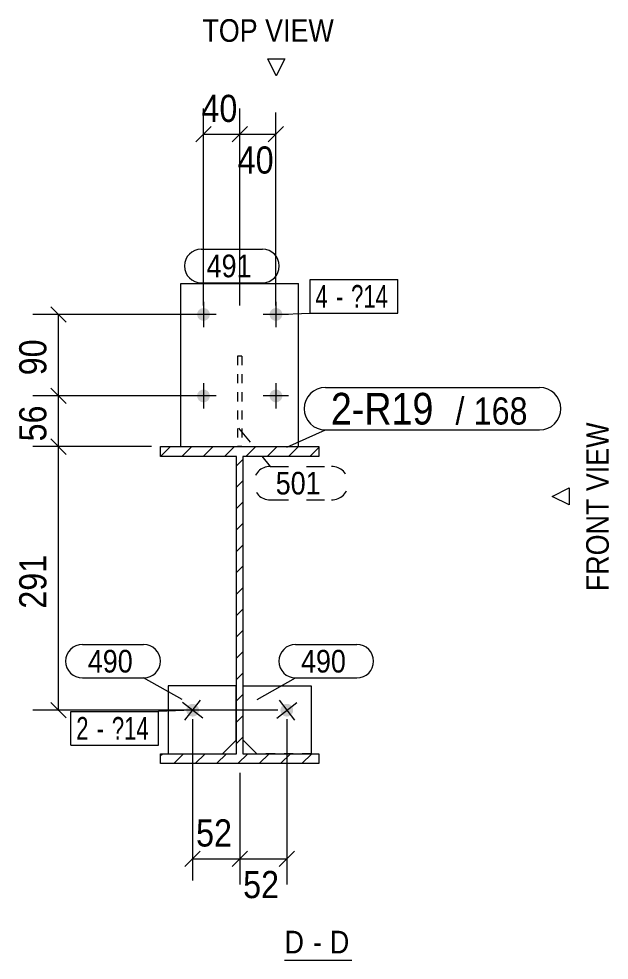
# Model space of a CAD drawing. Header units: millimetres. Extents: x 2 to 825, y 1 to 579.
# Drawn here: x 274.5 to 339.7, y 59 to 163 of the extents above; entities that cross this region are included whole.
import ezdxf

# ---------------------------------------------------------------- set-up
doc = ezdxf.new("R2010")
doc.units = ezdxf.units.MM
for name, pattern in [('XKITLINE00', [0]), ('XKITLINE01', [4, 1, -1, 1, -1]), ('XKITLINE02', [4, 2, -2])]:
    doc.linetypes.add(name, pattern=pattern)
for name, color, linetype, lineweight in [('Bolt', 3, 'Continuous', 0), ('BoltMark', 7, 'Continuous', 0), ('Dimensions', 7, 'Continuous', 0), ('OtherObjectType', 7, 'Continuous', 0), ('Part', 2, 'Continuous', 0), ('PartMark', 7, 'Continuous', 0)]:
    doc.layers.add(name, color=color, linetype=linetype, lineweight=lineweight)
doc.styles.add('ARIAL', font='ARIAL.TTF')
doc.styles.add('ARIAL_NARROW', font='ARIALN.TTF')

# ---------------------------------------------------------------- blocks, each defined once
blk = doc.blocks.new('*A5')
at = {"layer": 'Part', "color": 7, "linetype": 'XKITLINE00', "lineweight": 0}
for p, q in [((290.13, 114.62), (291.23, 115.72)), ((292.49, 114.62), (293.59, 115.72)), ((294.85, 114.62), (295.95, 115.72)), ((297.2, 114.62), (298.3, 115.72)), ((299.56, 114.62), (300.66, 115.72)), ((301.92, 114.62), (303.02, 115.72)), ((304.28, 114.62), (305.38, 115.72)), ((306.63, 114.62), (307.63, 115.62)), ((290.13, 114.62), (290.13, 114.62)), ((298.53, 113.59), (299.23, 114.29)), ((298.53, 111.23), (299.23, 111.93)), ((298.53, 108.88), (299.23, 109.58)), ((298.53, 106.52), (299.23, 107.22)), ((298.53, 104.16), (299.23, 104.86)), ((298.53, 101.81), (299.23, 102.51)), ((298.53, 99.45), (299.23, 100.15)), ((298.53, 97.09), (299.23, 97.79)), ((298.53, 94.73), (299.23, 95.43)), ((298.53, 92.38), (299.23, 93.08)), ((298.53, 90.02), (299.23, 90.72)), ((298.53, 87.66), (299.23, 88.36)), ((298.53, 85.3), (299.23, 86)), ((298.53, 82.95), (299.23, 83.65)), ((290.14, 81.62), (290.34, 81.82)), ((291.59, 80.72), (292.69, 81.82)), ((293.95, 80.72), (295.05, 81.82)), ((296.31, 80.72), (297.41, 81.82)), ((298.66, 80.72), (299.76, 81.82)), ((301.02, 80.72), (302.12, 81.82)), ((303.38, 80.72), (304.48, 81.82)), ((305.74, 80.72), (306.84, 81.82))]:
    blk.add_line(p, q, dxfattribs=at)
blk = doc.blocks.new('*A155')
at = {"layer": 'Bolt'}
for points in [[(295.58, 130.29), (295.58, 130.25), (295.58, 130.22), (295.57, 130.18), (295.56, 130.15), (295.55, 130.12), (295.54, 130.09), (295.53, 130.05), (295.52, 130.02), (295.5, 129.99), (295.48, 129.96), (295.47, 129.93), (295.45, 129.9), (295.42, 129.88), (295.4, 129.85), (295.38, 129.83), (295.35, 129.8), (295.33, 129.78), (295.3, 129.76), (295.27, 129.74), (295.24, 129.72), (295.21, 129.7), (295.18, 129.69), (295.15, 129.67), (295.12, 129.66), (295.09, 129.65), (295.05, 129.64), (295.02, 129.63), (294.99, 129.63), (294.95, 129.62), (294.92, 129.62), (294.88, 129.62), (294.85, 129.62), (294.81, 129.62), (294.78, 129.63), (294.75, 129.63), (294.71, 129.64), (294.68, 129.65), (294.65, 129.66), (294.62, 129.67), (294.58, 129.69), (294.55, 129.7), (294.52, 129.72), (294.49, 129.74), (294.47, 129.76), (294.44, 129.78), (294.41, 129.8), (294.39, 129.83), (294.36, 129.85), (294.34, 129.88), (294.32, 129.9), (294.3, 129.93), (294.28, 129.96), (294.27, 129.99), (294.25, 130.02), (294.24, 130.05), (294.22, 130.09), (294.21, 130.12), (294.2, 130.15), (294.2, 130.18), (294.19, 130.22), (294.19, 130.25), (294.18, 130.29), (294.18, 130.32), (294.18, 130.36), (294.19, 130.39), (294.19, 130.42), (294.2, 130.46), (294.2, 130.49), (294.21, 130.52), (294.22, 130.56), (294.24, 130.59), (294.25, 130.62), (294.27, 130.65), (294.28, 130.68), (294.3, 130.71), (294.32, 130.74), (294.34, 130.76), (294.36, 130.79), (294.39, 130.82), (294.41, 130.84), (294.44, 130.86), (294.47, 130.88), (294.49, 130.9), (294.52, 130.92), (294.55, 130.94), (294.58, 130.95), (294.62, 130.97), (294.65, 130.98), (294.68, 130.99), (294.71, 131), (294.75, 131.01), (294.78, 131.01), (294.81, 131.02), (294.85, 131.02), (294.88, 131.02), (294.92, 131.02), (294.95, 131.02), (294.99, 131.01), (295.02, 131.01), (295.05, 131), (295.09, 130.99), (295.12, 130.98), (295.15, 130.97), (295.18, 130.95), (295.21, 130.94), (295.24, 130.92), (295.27, 130.9), (295.3, 130.88), (295.33, 130.86), (295.35, 130.84), (295.38, 130.82), (295.4, 130.79), (295.42, 130.76), (295.45, 130.74), (295.47, 130.71), (295.48, 130.68), (295.5, 130.65), (295.52, 130.62), (295.53, 130.59), (295.54, 130.56), (295.55, 130.52), (295.56, 130.49), (295.57, 130.46), (295.58, 130.42), (295.58, 130.39), (295.58, 130.36), (295.58, 130.32)], [(303.58, 130.29), (303.58, 130.25), (303.58, 130.22), (303.57, 130.18), (303.56, 130.15), (303.55, 130.12), (303.54, 130.09), (303.53, 130.05), (303.52, 130.02), (303.5, 129.99), (303.48, 129.96), (303.47, 129.93), (303.45, 129.9), (303.42, 129.88), (303.4, 129.85), (303.38, 129.83), (303.35, 129.8), (303.33, 129.78), (303.3, 129.76), (303.27, 129.74), (303.24, 129.72), (303.21, 129.7), (303.18, 129.69), (303.15, 129.67), (303.12, 129.66), (303.09, 129.65), (303.05, 129.64), (303.02, 129.63), (302.99, 129.63), (302.95, 129.62), (302.92, 129.62), (302.88, 129.62), (302.85, 129.62), (302.81, 129.62), (302.78, 129.63), (302.75, 129.63), (302.71, 129.64), (302.68, 129.65), (302.65, 129.66), (302.62, 129.67), (302.58, 129.69), (302.55, 129.7), (302.52, 129.72), (302.49, 129.74), (302.47, 129.76), (302.44, 129.78), (302.41, 129.8), (302.39, 129.83), (302.36, 129.85), (302.34, 129.88), (302.32, 129.9), (302.3, 129.93), (302.28, 129.96), (302.27, 129.99), (302.25, 130.02), (302.24, 130.05), (302.22, 130.09), (302.21, 130.12), (302.2, 130.15), (302.2, 130.18), (302.19, 130.22), (302.19, 130.25), (302.18, 130.29), (302.18, 130.32), (302.18, 130.36), (302.19, 130.39), (302.19, 130.42), (302.2, 130.46), (302.2, 130.49), (302.21, 130.52), (302.22, 130.56), (302.24, 130.59), (302.25, 130.62), (302.27, 130.65), (302.28, 130.68), (302.3, 130.71), (302.32, 130.74), (302.34, 130.76), (302.36, 130.79), (302.39, 130.82), (302.41, 130.84), (302.44, 130.86), (302.47, 130.88), (302.49, 130.9), (302.52, 130.92), (302.55, 130.94), (302.58, 130.95), (302.62, 130.97), (302.65, 130.98), (302.68, 130.99), (302.71, 131), (302.75, 131.01), (302.78, 131.01), (302.81, 131.02), (302.85, 131.02), (302.88, 131.02), (302.92, 131.02), (302.95, 131.02), (302.99, 131.01), (303.02, 131.01), (303.05, 131), (303.09, 130.99), (303.12, 130.98), (303.15, 130.97), (303.18, 130.95), (303.21, 130.94), (303.24, 130.92), (303.27, 130.9), (303.3, 130.88), (303.33, 130.86), (303.35, 130.84), (303.38, 130.82), (303.4, 130.79), (303.42, 130.76), (303.45, 130.74), (303.47, 130.71), (303.48, 130.68), (303.5, 130.65), (303.52, 130.62), (303.53, 130.59), (303.54, 130.56), (303.55, 130.52), (303.56, 130.49), (303.57, 130.46), (303.58, 130.42), (303.58, 130.39), (303.58, 130.36), (303.58, 130.32)], [(295.58, 121.29), (295.58, 121.25), (295.58, 121.22), (295.57, 121.18), (295.56, 121.15), (295.55, 121.12), (295.54, 121.09), (295.53, 121.05), (295.52, 121.02), (295.5, 120.99), (295.48, 120.96), (295.47, 120.93), (295.45, 120.9), (295.42, 120.88), (295.4, 120.85), (295.38, 120.83), (295.35, 120.8), (295.33, 120.78), (295.3, 120.76), (295.27, 120.74), (295.24, 120.72), (295.21, 120.7), (295.18, 120.69), (295.15, 120.67), (295.12, 120.66), (295.09, 120.65), (295.05, 120.64), (295.02, 120.63), (294.99, 120.63), (294.95, 120.62), (294.92, 120.62), (294.88, 120.62), (294.85, 120.62), (294.81, 120.62), (294.78, 120.63), (294.75, 120.63), (294.71, 120.64), (294.68, 120.65), (294.65, 120.66), (294.62, 120.67), (294.58, 120.69), (294.55, 120.7), (294.52, 120.72), (294.49, 120.74), (294.47, 120.76), (294.44, 120.78), (294.41, 120.8), (294.39, 120.83), (294.36, 120.85), (294.34, 120.88), (294.32, 120.9), (294.3, 120.93), (294.28, 120.96), (294.27, 120.99), (294.25, 121.02), (294.24, 121.05), (294.22, 121.09), (294.21, 121.12), (294.2, 121.15), (294.2, 121.18), (294.19, 121.22), (294.19, 121.25), (294.18, 121.29), (294.18, 121.32), (294.18, 121.36), (294.19, 121.39), (294.19, 121.42), (294.2, 121.46), (294.2, 121.49), (294.21, 121.52), (294.22, 121.56), (294.24, 121.59), (294.25, 121.62), (294.27, 121.65), (294.28, 121.68), (294.3, 121.71), (294.32, 121.74), (294.34, 121.76), (294.36, 121.79), (294.39, 121.82), (294.41, 121.84), (294.44, 121.86), (294.47, 121.88), (294.49, 121.9), (294.52, 121.92), (294.55, 121.94), (294.58, 121.95), (294.62, 121.97), (294.65, 121.98), (294.68, 121.99), (294.71, 122), (294.75, 122.01), (294.78, 122.01), (294.81, 122.02), (294.85, 122.02), (294.88, 122.02), (294.92, 122.02), (294.95, 122.02), (294.99, 122.01), (295.02, 122.01), (295.05, 122), (295.09, 121.99), (295.12, 121.98), (295.15, 121.97), (295.18, 121.95), (295.21, 121.94), (295.24, 121.92), (295.27, 121.9), (295.3, 121.88), (295.33, 121.86), (295.35, 121.84), (295.38, 121.82), (295.4, 121.79), (295.42, 121.76), (295.45, 121.74), (295.47, 121.71), (295.48, 121.68), (295.5, 121.65), (295.52, 121.62), (295.53, 121.59), (295.54, 121.56), (295.55, 121.52), (295.56, 121.49), (295.57, 121.46), (295.58, 121.42), (295.58, 121.39), (295.58, 121.36), (295.58, 121.32)], [(303.58, 121.29), (303.58, 121.25), (303.58, 121.22), (303.57, 121.18), (303.56, 121.15), (303.55, 121.12), (303.54, 121.09), (303.53, 121.05), (303.52, 121.02), (303.5, 120.99), (303.48, 120.96), (303.47, 120.93), (303.45, 120.9), (303.42, 120.88), (303.4, 120.85), (303.38, 120.83), (303.35, 120.8), (303.33, 120.78), (303.3, 120.76), (303.27, 120.74), (303.24, 120.72), (303.21, 120.7), (303.18, 120.69), (303.15, 120.67), (303.12, 120.66), (303.09, 120.65), (303.05, 120.64), (303.02, 120.63), (302.99, 120.63), (302.95, 120.62), (302.92, 120.62), (302.88, 120.62), (302.85, 120.62), (302.81, 120.62), (302.78, 120.63), (302.75, 120.63), (302.71, 120.64), (302.68, 120.65), (302.65, 120.66), (302.62, 120.67), (302.58, 120.69), (302.55, 120.7), (302.52, 120.72), (302.49, 120.74), (302.47, 120.76), (302.44, 120.78), (302.41, 120.8), (302.39, 120.83), (302.36, 120.85), (302.34, 120.88), (302.32, 120.9), (302.3, 120.93), (302.28, 120.96), (302.27, 120.99), (302.25, 121.02), (302.24, 121.05), (302.22, 121.09), (302.21, 121.12), (302.2, 121.15), (302.2, 121.18), (302.19, 121.22), (302.19, 121.25), (302.18, 121.29), (302.18, 121.32), (302.18, 121.36), (302.19, 121.39), (302.19, 121.42), (302.2, 121.46), (302.2, 121.49), (302.21, 121.52), (302.22, 121.56), (302.24, 121.59), (302.25, 121.62), (302.27, 121.65), (302.28, 121.68), (302.3, 121.71), (302.32, 121.74), (302.34, 121.76), (302.36, 121.79), (302.39, 121.82), (302.41, 121.84), (302.44, 121.86), (302.47, 121.88), (302.49, 121.9), (302.52, 121.92), (302.55, 121.94), (302.58, 121.95), (302.62, 121.97), (302.65, 121.98), (302.68, 121.99), (302.71, 122), (302.75, 122.01), (302.78, 122.01), (302.81, 122.02), (302.85, 122.02), (302.88, 122.02), (302.92, 122.02), (302.95, 122.02), (302.99, 122.01), (303.02, 122.01), (303.05, 122), (303.09, 121.99), (303.12, 121.98), (303.15, 121.97), (303.18, 121.95), (303.21, 121.94), (303.24, 121.92), (303.27, 121.9), (303.3, 121.88), (303.33, 121.86), (303.35, 121.84), (303.38, 121.82), (303.4, 121.79), (303.42, 121.76), (303.45, 121.74), (303.47, 121.71), (303.48, 121.68), (303.5, 121.65), (303.52, 121.62), (303.53, 121.59), (303.54, 121.56), (303.55, 121.52), (303.56, 121.49), (303.57, 121.46), (303.58, 121.42), (303.58, 121.39), (303.58, 121.36), (303.58, 121.32)]]:
    blk.add_hatch(color=3, dxfattribs=at).paths.add_polyline_path(points, flags=17)
at = {"layer": 'Bolt', "color": 3, "linetype": 'XKITLINE00', "lineweight": 0}
for p, q in [((294.88, 131.72), (294.88, 128.92)), ((302.88, 131.72), (302.88, 128.92)), ((296.28, 130.32), (293.48, 130.32)), ((304.28, 130.32), (301.48, 130.32)), ((294.88, 122.72), (294.88, 119.92)), ((302.88, 122.72), (302.88, 119.92)), ((296.28, 121.32), (293.48, 121.32)), ((304.28, 121.32), (301.48, 121.32))]:
    blk.add_line(p, q, dxfattribs=at)
blk = doc.blocks.new('*A156')
at = {"layer": 'Bolt'}
blk.add_hatch(color=3, dxfattribs=at).paths.add_polyline_path([(293.23, 86.09), (293.2, 86.11), (293.18, 86.14), (293.15, 86.16), (293.13, 86.19), (293.11, 86.22), (293.09, 86.25), (293.07, 86.27), (293.06, 86.31), (293.04, 86.34), (293.03, 86.37), (293.02, 86.4), (293.01, 86.43), (293, 86.47), (292.99, 86.5), (292.99, 86.53), (292.98, 86.57), (292.98, 86.6), (292.98, 86.64), (292.98, 86.67), (292.99, 86.71), (292.99, 86.74), (293, 86.77), (293.01, 86.81), (293.02, 86.84), (293.03, 86.87), (293.04, 86.9), (293.06, 86.93), (293.07, 86.96), (293.09, 86.99), (293.11, 87.02), (293.13, 87.05), (293.15, 87.08), (293.18, 87.1), (293.2, 87.13), (293.22, 87.15), (293.25, 87.17), (293.28, 87.19), (293.31, 87.21), (293.34, 87.23), (293.37, 87.25), (293.4, 87.26), (293.43, 87.27), (293.46, 87.29), (293.5, 87.3), (293.53, 87.3), (293.56, 87.31), (293.6, 87.32), (293.63, 87.32), (293.66, 87.32), (293.7, 87.32), (293.73, 87.32), (293.77, 87.32), (293.8, 87.31), (293.84, 87.3), (293.87, 87.3), (293.9, 87.29), (293.93, 87.27), (293.97, 87.26), (294, 87.25), (294.03, 87.23), (294.06, 87.21), (294.09, 87.19), (294.11, 87.17), (294.14, 87.15), (294.16, 87.13), (294.19, 87.1), (294.21, 87.08), (294.23, 87.05), (294.25, 87.02), (294.27, 87), (294.29, 86.97), (294.31, 86.94), (294.32, 86.91), (294.34, 86.87), (294.35, 86.84), (294.36, 86.81), (294.37, 86.78), (294.37, 86.74), (294.38, 86.71), (294.38, 86.67), (294.38, 86.64), (294.38, 86.6), (294.38, 86.57), (294.38, 86.54), (294.37, 86.5), (294.37, 86.47), (294.36, 86.44), (294.35, 86.4), (294.34, 86.37), (294.32, 86.34), (294.31, 86.31), (294.29, 86.28), (294.28, 86.25), (294.26, 86.22), (294.24, 86.19), (294.21, 86.16), (294.19, 86.14), (294.17, 86.11), (294.14, 86.09), (294.11, 86.07), (294.09, 86.05), (294.06, 86.03), (294.03, 86.01), (294, 86), (293.97, 85.98), (293.94, 85.97), (293.9, 85.96), (293.87, 85.95), (293.84, 85.94), (293.8, 85.93), (293.77, 85.93), (293.74, 85.92), (293.7, 85.92), (293.67, 85.92), (293.63, 85.92), (293.6, 85.93), (293.56, 85.93), (293.53, 85.94), (293.5, 85.95), (293.46, 85.96), (293.43, 85.97), (293.4, 85.98), (293.37, 86), (293.34, 86.01), (293.31, 86.03), (293.28, 86.05), (293.25, 86.07)], flags=17)
at = {"layer": 'Bolt', "color": 3, "linetype": 'XKITLINE00', "lineweight": 0}
for p, q in [((294.79, 85.76), (292.58, 87.48)), ((292.82, 85.52), (294.54, 87.73))]:
    blk.add_line(p, q, dxfattribs=at)
blk = doc.blocks.new('*A157')
at = {"layer": 'Bolt'}
blk.add_hatch(color=3, dxfattribs=at).paths.add_polyline_path([(303.68, 87.19), (303.71, 87.21), (303.74, 87.23), (303.77, 87.25), (303.8, 87.26), (303.83, 87.27), (303.86, 87.29), (303.9, 87.3), (303.93, 87.3), (303.96, 87.31), (304, 87.32), (304.03, 87.32), (304.07, 87.32), (304.1, 87.32), (304.14, 87.32), (304.17, 87.32), (304.2, 87.31), (304.24, 87.3), (304.27, 87.3), (304.3, 87.29), (304.34, 87.27), (304.37, 87.26), (304.4, 87.25), (304.43, 87.23), (304.46, 87.21), (304.49, 87.19), (304.51, 87.17), (304.54, 87.15), (304.57, 87.13), (304.59, 87.1), (304.61, 87.08), (304.64, 87.05), (304.66, 87.02), (304.68, 86.99), (304.69, 86.96), (304.71, 86.93), (304.72, 86.9), (304.74, 86.87), (304.75, 86.84), (304.76, 86.81), (304.77, 86.77), (304.77, 86.74), (304.78, 86.71), (304.78, 86.67), (304.78, 86.64), (304.78, 86.6), (304.78, 86.57), (304.78, 86.53), (304.77, 86.5), (304.77, 86.47), (304.76, 86.43), (304.75, 86.4), (304.74, 86.37), (304.72, 86.34), (304.71, 86.31), (304.69, 86.27), (304.67, 86.25), (304.65, 86.22), (304.63, 86.19), (304.61, 86.16), (304.59, 86.14), (304.56, 86.11), (304.54, 86.09), (304.51, 86.07), (304.49, 86.05), (304.46, 86.03), (304.43, 86.01), (304.4, 86), (304.37, 85.98), (304.33, 85.97), (304.3, 85.96), (304.27, 85.95), (304.24, 85.94), (304.2, 85.93), (304.17, 85.93), (304.13, 85.92), (304.1, 85.92), (304.06, 85.92), (304.03, 85.92), (304, 85.93), (303.96, 85.93), (303.93, 85.94), (303.9, 85.95), (303.86, 85.96), (303.83, 85.97), (303.8, 85.98), (303.77, 86), (303.74, 86.01), (303.71, 86.03), (303.68, 86.05), (303.65, 86.07), (303.62, 86.09), (303.6, 86.11), (303.58, 86.14), (303.55, 86.16), (303.53, 86.19), (303.51, 86.22), (303.49, 86.25), (303.47, 86.28), (303.46, 86.31), (303.44, 86.34), (303.43, 86.37), (303.42, 86.4), (303.41, 86.44), (303.4, 86.47), (303.39, 86.5), (303.39, 86.54), (303.38, 86.57), (303.38, 86.6), (303.38, 86.64), (303.38, 86.67), (303.39, 86.71), (303.39, 86.74), (303.4, 86.78), (303.41, 86.81), (303.42, 86.84), (303.43, 86.87), (303.44, 86.91), (303.46, 86.94), (303.47, 86.97), (303.49, 87), (303.51, 87.02), (303.53, 87.05), (303.55, 87.08), (303.58, 87.1), (303.6, 87.13), (303.63, 87.15), (303.65, 87.17)], flags=17)
at = {"layer": 'Bolt', "color": 3, "linetype": 'XKITLINE00', "lineweight": 0}
for p, q in [((302.98, 85.76), (305.19, 87.48)), ((303.22, 87.73), (304.94, 85.52))]:
    blk.add_line(p, q, dxfattribs=at)
blk = doc.blocks.new('*A158')
at = {"layer": 'Part', "color": 2, "linetype": 'XKITLINE00', "lineweight": 0}
for p, q in [((290.13, 114.62), (290.13, 115.72)), ((290.13, 115.72), (307.63, 115.72)), ((307.63, 115.72), (307.63, 114.62)), ((298.53, 114.62), (290.13, 114.62)), ((298.53, 81.82), (298.53, 114.62)), ((307.63, 114.62), (299.23, 114.62)), ((299.23, 114.62), (299.23, 81.82)), ((290.13, 80.72), (290.13, 81.82)), ((290.13, 81.82), (298.53, 81.82)), ((299.23, 81.82), (307.63, 81.82)), ((307.63, 81.82), (307.63, 80.72)), ((307.63, 80.72), (290.13, 80.72))]:
    blk.add_line(p, q, dxfattribs=at)
blk = doc.blocks.new('*A159')
at = {"layer": 'Part', "color": 2, "linetype": 'XKITLINE00', "lineweight": 0}
for p, q in [((292.38, 115.72), (292.38, 133.72)), ((292.38, 133.72), (305.38, 133.72)), ((305.38, 115.72), (305.38, 133.72))]:
    blk.add_line(p, q, dxfattribs=at)
at = {"layer": 'Part', "color": 7, "linetype": 'XKITLINE01', "lineweight": 0}
blk.add_line((292.38, 115.72), (305.38, 115.72), dxfattribs=at)
blk = doc.blocks.new('*A160')
at = {"layer": 'Part', "color": 7, "linetype": 'XKITLINE01', "lineweight": 0}
for p, q in [((299.13, 125.72), (298.63, 125.72)), ((298.63, 125.72), (298.63, 115.72)), ((299.13, 125.72), (299.13, 115.72)), ((299.13, 115.72), (298.63, 115.72))]:
    blk.add_line(p, q, dxfattribs=at)
blk = doc.blocks.new('*A161')
at = {"layer": 'Part', "color": 2, "linetype": 'XKITLINE00', "lineweight": 0}
for p, q in [((298.48, 89.32), (290.98, 89.32)), ((290.98, 89.32), (290.98, 81.82)), ((298.48, 83.32), (298.48, 89.32)), ((296.98, 81.82), (298.48, 83.32))]:
    blk.add_line(p, q, dxfattribs=at)
at = {"layer": 'Part', "color": 7, "linetype": 'XKITLINE01', "lineweight": 0}
blk.add_line((290.98, 81.82), (296.98, 81.82), dxfattribs=at)
blk = doc.blocks.new('*A162')
at = {"layer": 'Part', "color": 2, "linetype": 'XKITLINE00', "lineweight": 0}
for p, q in [((299.28, 83.32), (299.28, 89.32)), ((299.28, 89.32), (306.78, 89.32)), ((306.78, 89.32), (306.78, 81.82)), ((300.78, 81.82), (299.28, 83.32))]:
    blk.add_line(p, q, dxfattribs=at)
at = {"layer": 'Part', "color": 7, "linetype": 'XKITLINE01', "lineweight": 0}
blk.add_line((306.78, 81.82), (300.78, 81.82), dxfattribs=at)
blk = doc.blocks.new('*A328')
at = {"layer": 'Dimensions', "color": 7, "linetype": 'XKITLINE00', "lineweight": 0}
for p, q in [((278.03, 116.57), (279.73, 114.87)), ((289.13, 115.72), (276.03, 115.72)), ((278.88, 86.62), (278.88, 115.72)), ((278.03, 87.47), (279.73, 85.77)), ((303.08, 86.62), (276.03, 86.62))]:
    blk.add_line(p, q, dxfattribs=at)
at = {"layer": 'Dimensions', "color": 3}
for p in [(278.88, 115.72), (278.88, 86.62)]:
    blk.add_point(p, dxfattribs=at)
at = {"layer": 'Dimensions', "color": 3, "style": 'ARIAL', "width": 0.85}
blk.add_text('291', height=3, rotation=90.0002, dxfattribs=at).set_placement((277.53, 97.83))
blk = doc.blocks.new('*A329')
at = {"layer": 'Dimensions', "color": 7, "linetype": 'XKITLINE00', "lineweight": 0}
for p, q in [((278.03, 122.17), (279.73, 120.47)), ((293.88, 121.32), (276.03, 121.32)), ((278.88, 115.72), (278.88, 121.32)), ((278.03, 116.57), (279.73, 114.87)), ((289.13, 115.72), (276.03, 115.72))]:
    blk.add_line(p, q, dxfattribs=at)
at = {"layer": 'Dimensions', "color": 3}
for p in [(278.88, 121.32), (278.88, 115.72)]:
    blk.add_point(p, dxfattribs=at)
at = {"layer": 'Dimensions', "color": 3, "style": 'ARIAL', "width": 0.85}
blk.add_text('56', height=3, rotation=90.0002, dxfattribs=at).set_placement((277.53, 116.3))
blk = doc.blocks.new('*A330')
at = {"layer": 'Dimensions', "color": 7, "linetype": 'XKITLINE00', "lineweight": 0}
for p, q in [((278.03, 131.17), (279.73, 129.47)), ((293.88, 130.32), (276.03, 130.32)), ((278.88, 121.32), (278.88, 130.32)), ((278.03, 122.17), (279.73, 120.47)), ((293.88, 121.32), (276.03, 121.32))]:
    blk.add_line(p, q, dxfattribs=at)
at = {"layer": 'Dimensions', "color": 3}
for p in [(278.88, 130.32), (278.88, 121.32)]:
    blk.add_point(p, dxfattribs=at)
at = {"layer": 'Dimensions', "color": 3, "style": 'ARIAL', "width": 0.85}
blk.add_text('90', height=3, rotation=90.0002, dxfattribs=at).set_placement((277.53, 123.6))
blk = doc.blocks.new('*A331')
at = {"layer": 'Dimensions', "color": 7, "linetype": 'XKITLINE00', "lineweight": 0}
for p, q in [((293.68, 85.62), (293.68, 67.82)), ((298.88, 79.72), (298.88, 67.82)), ((294.53, 71.07), (292.83, 69.37)), ((299.73, 71.07), (298.03, 69.37)), ((293.68, 70.22), (298.88, 70.22))]:
    blk.add_line(p, q, dxfattribs=at)
at = {"layer": 'Dimensions', "color": 3}
for p in [(293.68, 70.22), (298.88, 70.22)]:
    blk.add_point(p, dxfattribs=at)
at = {"layer": 'Dimensions', "color": 3, "style": 'ARIAL', "width": 0.85}
blk.add_text('52', height=3, dxfattribs=at).set_placement((294.06, 71.57))
blk = doc.blocks.new('*A332')
at = {"layer": 'Dimensions', "color": 7, "linetype": 'XKITLINE00', "lineweight": 0}
for p, q in [((304.08, 85.62), (304.08, 67.37)), ((298.88, 79.72), (298.88, 67.37)), ((299.73, 71.07), (298.03, 69.37)), ((304.93, 71.07), (303.23, 69.37)), ((298.88, 70.22), (304.08, 70.22))]:
    blk.add_line(p, q, dxfattribs=at)
at = {"layer": 'Dimensions', "color": 3}
for p in [(298.88, 70.22), (304.08, 70.22)]:
    blk.add_point(p, dxfattribs=at)
at = {"layer": 'Dimensions', "color": 3, "style": 'ARIAL', "width": 0.85}
blk.add_text('52', height=3, dxfattribs=at).set_placement((299.26, 65.87))
blk = doc.blocks.new('*A333')
at = {"layer": 'Dimensions', "color": 7, "linetype": 'XKITLINE00', "lineweight": 0}
for p, q in [((294.88, 131.32), (294.88, 153.07)), ((298.88, 131.32), (298.88, 153.07)), ((295.73, 151.07), (294.03, 149.37)), ((299.73, 151.07), (298.03, 149.37)), ((294.88, 150.22), (298.88, 150.22))]:
    blk.add_line(p, q, dxfattribs=at)
at = {"layer": 'Dimensions', "color": 3}
for p in [(294.88, 150.22), (298.88, 150.22)]:
    blk.add_point(p, dxfattribs=at)
at = {"layer": 'Dimensions', "color": 3, "style": 'ARIAL', "width": 0.85}
blk.add_text('40', height=3, dxfattribs=at).set_placement((294.66, 151.57))
blk = doc.blocks.new('*A334')
at = {"layer": 'Dimensions', "color": 7, "linetype": 'XKITLINE00', "lineweight": 0}
for p, q in [((298.88, 131.32), (298.88, 152.62)), ((302.88, 131.32), (302.88, 152.62)), ((299.73, 151.07), (298.03, 149.37)), ((303.73, 151.07), (302.03, 149.37)), ((298.88, 150.22), (302.88, 150.22))]:
    blk.add_line(p, q, dxfattribs=at)
at = {"layer": 'Dimensions', "color": 3}
for p in [(298.88, 150.22), (302.88, 150.22)]:
    blk.add_point(p, dxfattribs=at)
at = {"layer": 'Dimensions', "color": 3, "style": 'ARIAL', "width": 0.85}
blk.add_text('40', height=3, dxfattribs=at).set_placement((298.66, 145.87))
blk = doc.blocks.new('*A335')
at = {"layer": 'BoltMark', "color": 7, "linetype": 'XKITLINE00', "lineweight": 0}
for p, q in [((280.23, 86.47), (289.92, 86.47)), ((280.23, 82.77), (280.23, 86.47)), ((293.68, 86.62), (289.92, 86.47)), ((289.92, 82.77), (289.92, 86.47)), ((280.23, 82.77), (289.92, 82.77))]:
    blk.add_line(p, q, dxfattribs=at)
at = {"layer": 'BoltMark', "color": 3, "style": 'ARIAL_NARROW', "width": 0.85}
for s, p in [('2', (280.83, 83.37)), ('?14', (284.76, 83.37)), ('-', (283.1, 83.37))]:
    blk.add_text(s, height=2.5, dxfattribs=at).set_placement(p)
blk = doc.blocks.new('*A336')
at = {"layer": 'BoltMark', "color": 7, "linetype": 'XKITLINE00', "lineweight": 0}
for p, q in [((306.65, 134.17), (316.34, 134.17)), ((306.65, 130.47), (306.65, 134.17)), ((316.34, 130.47), (316.34, 134.17)), ((302.88, 130.32), (306.65, 130.47)), ((306.65, 130.47), (316.34, 130.47))]:
    blk.add_line(p, q, dxfattribs=at)
at = {"layer": 'BoltMark', "color": 3, "style": 'ARIAL_NARROW', "width": 0.85}
for s, p in [('4', (307.25, 131.07)), ('?14', (311.18, 131.07)), ('-', (309.52, 131.07))]:
    blk.add_text(s, height=2.5, dxfattribs=at).set_placement(p)
blk = doc.blocks.new('*A337')
at = {"layer": 'PartMark', "color": 7, "linetype": 'XKITLINE00', "lineweight": 0}
for p, q in [((305.05, 93.88), (311.82, 93.88)), ((300.81, 87.79), (305.05, 90.18)), ((305.05, 90.18), (311.82, 90.18))]:
    blk.add_line(p, q, dxfattribs=at)
for centre, start, end in [((305.05, 92.03), 90, 270), ((311.82, 92.03), 270, 90)]:
    blk.add_arc(centre, 1.85, start, end, dxfattribs=at)
at = {"layer": 'PartMark', "color": 3, "style": 'ARIAL', "width": 0.85}
blk.add_text('490', height=2.5, dxfattribs=at).set_placement((305.65, 90.78))
blk = doc.blocks.new('*A338')
at = {"layer": 'PartMark', "color": 7, "linetype": 'XKITLINE00', "lineweight": 0}
for p, q in [((281.51, 93.88), (288.27, 93.88)), ((281.51, 90.18), (288.27, 90.18)), ((292.51, 87.79), (288.27, 90.18))]:
    blk.add_line(p, q, dxfattribs=at)
for centre, start, end in [((281.51, 92.03), 90, 270), ((288.27, 92.03), 270, 90)]:
    blk.add_arc(centre, 1.85, start, end, dxfattribs=at)
at = {"layer": 'PartMark', "color": 3, "style": 'ARIAL', "width": 0.85}
blk.add_text('490', height=2.5, dxfattribs=at).set_placement((282.11, 90.78))
blk = doc.blocks.new('*A339')
at = {"layer": 'PartMark', "color": 7, "linetype": 'XKITLINE02', "lineweight": 0}
for p, q in [((298.76, 117.75), (302.26, 113.54)), ((302.26, 113.54), (309.03, 113.54)), ((302.26, 109.84), (309.03, 109.84))]:
    blk.add_line(p, q, dxfattribs=at)
for centre, start, end in [((302.26, 111.69), 90, 270), ((309.03, 111.69), 270, 90)]:
    blk.add_arc(centre, 1.85, start, end, dxfattribs=at)
at = {"layer": 'PartMark', "color": 3, "style": 'ARIAL', "width": 0.85}
blk.add_text('501', height=2.5, dxfattribs=at).set_placement((302.86, 110.44))
blk = doc.blocks.new('*A340')
at = {"layer": 'PartMark', "color": 7, "linetype": 'XKITLINE00', "lineweight": 0}
for p, q in [((294.63, 137.52), (301.4, 137.52)), ((294.63, 133.82), (301.4, 133.82))]:
    blk.add_line(p, q, dxfattribs=at)
for centre, start, end in [((294.63, 135.67), 90, 270), ((301.4, 135.67), 270, 90)]:
    blk.add_arc(centre, 1.85, start, end, dxfattribs=at)
at = {"layer": 'PartMark', "color": 3, "style": 'ARIAL', "width": 0.85}
blk.add_text('491', height=2.5, dxfattribs=at).set_placement((295.23, 134.42))
blk = doc.blocks.new('*A341')
at = {"layer": 'PartMark', "color": 7, "linetype": 'XKITLINE00', "lineweight": 0}
for p, q in [((308.35, 122.26), (331.99, 122.26)), ((304.1, 115.67), (308.35, 117.56)), ((308.35, 117.56), (331.99, 117.56))]:
    blk.add_line(p, q, dxfattribs=at)
for centre, start, end in [((308.35, 119.91), 90, 270), ((331.99, 119.91), 270, 90)]:
    blk.add_arc(centre, 2.35, start, end, dxfattribs=at)
at = {"layer": 'PartMark', "color": 1, "style": 'ARIAL', "width": 0.85}
blk.add_text('2-R19', height=3.5, dxfattribs=at).set_placement((308.95, 118.16))
at = {"layer": 'PartMark', "color": 3, "style": 'ARIAL', "width": 0.85}
for s, p in [('/', (322.71, 118.16)), ('168', (324.72, 118.16))]:
    blk.add_text(s, height=3, dxfattribs=at).set_placement(p)
blk = doc.blocks.new('*A342')
at = {"layer": 'OtherObjectType', "color": 7, "linetype": 'XKITLINE00', "lineweight": 0}
for p, q in [((302.91, 156.67), (301.98, 158.55)), ((301.98, 158.55), (303.85, 158.55)), ((303.85, 158.55), (302.91, 156.67)), ((302.91, 156.67), (302.91, 156.67)), ((333.39, 110.22), (335.27, 111.16)), ((335.27, 109.28), (333.39, 110.22)), ((333.39, 110.22), (333.39, 110.22)), ((335.27, 111.16), (335.27, 109.28)), ((303.83, 59.02), (311.25, 59.02))]:
    blk.add_line(p, q, dxfattribs=at)
at = {"layer": 'OtherObjectType', "color": 7, "style": 'ARIAL', "width": 0.85}
for s, p in [('TOP VIEW', (294.76, 160.42)), ('D', (303.83, 59.77)), ('D', (308.84, 59.77)), ('-', (306.98, 59.77))]:
    blk.add_text(s, height=2.5, dxfattribs=at).set_placement(p)
blk.add_text('FRONT VIEW', height=2.5, rotation=90, dxfattribs=at).set_placement((339.64, 99.76))

msp = doc.modelspace()

# ---------------------------------------------------------------- block references
at = {"lineweight": 0}
for name in ['*A333', '*A334', '*A340', '*A336', '*A159', '*A330', '*A155', '*A160', '*A329', '*A341', '*A339', '*A328', '*A5', '*A158', '*A338', '*A337', '*A161', '*A162', '*A156', '*A157', '*A335', '*A331', '*A332']:
    msp.add_blockref(name, (0, 0), dxfattribs=at)
at = {"layer": 'OtherObjectType', "lineweight": 0}
msp.add_blockref('*A342', (0, 0), dxfattribs=at)

doc.saveas('drawing.dxf')
